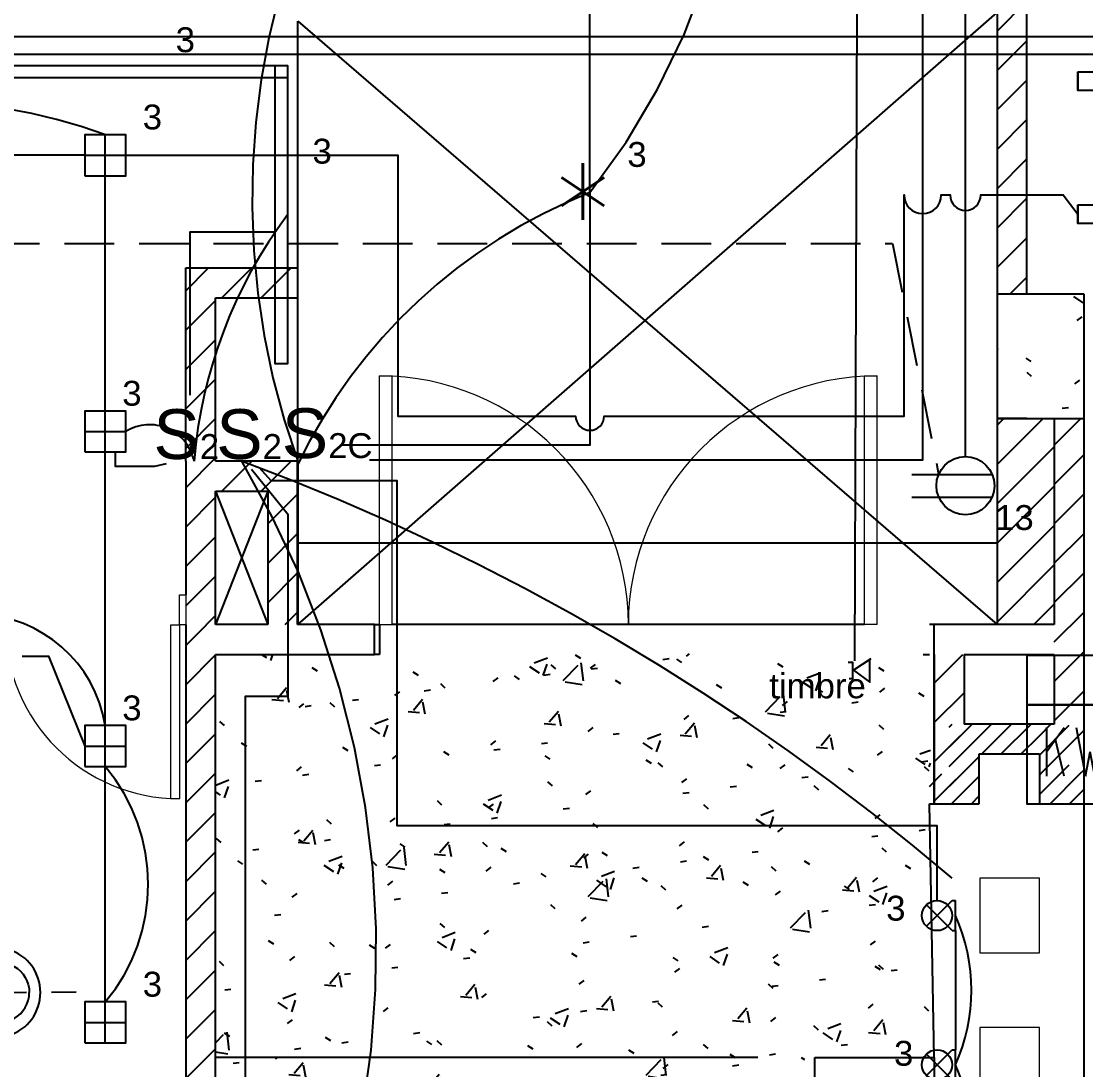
# Model space of a CAD drawing. Header units: inches. Extents: x 131 to 82119, y 71 to 16923.
# Drawn here: x 380.77 to 385.049, y 145.669 to 149.885 of the extents above; entities that cross this region are included whole.
import ezdxf
from ezdxf.enums import TextEntityAlignment as Align

# ---------------------------------------------------------------- set-up
doc = ezdxf.new("R2010")
doc.units = ezdxf.units.IN
doc.header["$MEASUREMENT"] = 0
for name, pattern in [('HIDDEN', [9.525, 6.35, -3.175]), ('HIDDEN2', [0.1875, 0.125, -0.0625]), ('PISO', [0.3, 0.2, -0.1])]:
    doc.linetypes.add(name, pattern=pattern)
for name, color, linetype, lineweight in [('A-COLS-____-MCUT', 52, 'Continuous', 18), ('A-DOOR-____-MCUT', 31, 'Continuous', 18), ('A-DOOR-____-OTLN', 31, 'Continuous', 18), ('A-DOOR-FRAM-MCUT', 31, 'Continuous', 18), ('DUCTO-PARED O TECHO', 7, 'Continuous', 25), ('DUCTO-PISO', 7, 'PISO', 25), ('RED-TELEVISIÓN', 84, 'TELEVISION', 25), ('RED-TELÉFONO', 240, 'TELEFONO', 25), ('SIMBOLOGIA', 150, 'Continuous', 25)]:
    doc.layers.add(name, color=color, linetype=linetype, lineweight=lineweight)
for name, color, linetype in [('Arquitectonico', 253, 'Continuous'), ('INTERRUPTORES', 6, 'Continuous'), ('LAMPARAS', 20, 'Continuous'), ('Retorno', 5, 'HIDDEN')]:
    doc.layers.add(name, color=color, linetype=linetype)
doc.styles.add('ROMANS', font='romans.shx', dxfattribs={"width": 0.625})
doc.styles.get("Standard").update_dxf_attribs({"font": 'arial.ttf'})
doc.linetypes.add('TELEFONO', pattern='A,0.32,-0.12,["TEL",Standard,S=0.065,R=0,X=-0.065,Y=-0.0325],-0.14', length=0.58)
doc.linetypes.add('TELEVISION', pattern='A,0.32,-0.13,["TV",Standard,S=0.065,R=0,X=-0.065,Y=-0.0325],-0.13', length=0.58)
pattern_1 = [(50, (398.6606, 171.25755), (0.546432, -0.0473076), [0.057, -0.629]), (355, (398.6606, 171.25755), (-0.105429, 0.573371), [0.046, -0.503]), (100.451, (398.7056, 171.25355), (0.440955, 0.525708), [0.049, -0.534]), (46.184, (398.6606, 171.41055), (0.813123, -0.126061), [0.086, -0.943]), (96.636, (398.7286, 171.39955), (0.711995, 0.742252), [0.073, -0.801]), (351.184, (398.6606, 171.41055), (0.71223, 0.742616), [0.069, -0.754]), (21, (398.7366, 171.37255), (0.454985, -0.306292), [0.057, -0.629]), (326, (398.7366, 171.37255), (0.185766, 0.552594), [0.046, -0.503]), (71.451, (398.7746, 171.34655), (0.640536, 0.246016), [0.049, -0.534]), (37.5, (398.66059, 171.25755), (0.009206, 0.2541166), [0.025, -0.472, 0.025, -0.485, -0.505]), (37.5, (398.66059, 171.25755), (0.009206, 0.2541166), [-1.007, 0.025, -0.48]), (7.5, (398.6606, 171.25755), (0.2004608, 0.3007382), [0.025, -0.266, 0.025, -0.46, -0.192]), (7.5, (398.6606, 171.25755), (0.2004608, 0.3007382), [-0.776, 0.025, -0.167]), (327.5, (398.49059, 171.25755), (0.4064829, -0.0170776), [0.025, -0.165, 0.025, -0.569, -0.789]), (327.5, (398.49059, 171.25755), (0.4064829, -0.0170776), [-0.785, 0.025, -0.764]), (317.5, (398.4146, 171.25755), (0.4439987, 0.076008), [0.025, -0.223, 0.025, -0.37, -0.56]), (317.5, (398.4146, 171.25755), (0.4439987, 0.076008), [-0.642, 0.025, -0.535])]
pattern_2 = [(45, (398.66059, 171.25755), (-0.07919596, 0.07919596), [])]
pattern_3 = [(45, (398.89059, 171.25755), (-0.07919596, 0.07919596), [])]
pattern_4 = [(45, (393.53059, 160.59055), (-0.07919596, 0.07919596), [])]

# ---------------------------------------------------------------- blocks, each defined once
blk = doc.blocks.new('Puertas Revit Lisas - 0_75  x 2_70-1817899-ARQ-P1')
at = {"layer": 'A-DOOR-____-MCUT'}
for p, q in [((0.315, -0.056825), (0.35, -0.056825)), ((0.315, -0.756825), (0.315, -0.056825)), ((0.35, -0.056825), (0.35, -0.756825)), ((0.35, -0.756825), (0.315, -0.756825))]:
    blk.add_line(p, q, dxfattribs=at)
at = {"layer": 'A-DOOR-____-OTLN'}
blk.add_arc((0.35, -0.056825), 0.7, 180, 270, dxfattribs=at)
at = {"layer": 'A-DOOR-FRAM-MCUT'}
for p, q in [((-0.375, 0.063175), (-0.35, 0.063175)), ((-0.375, -0.056825), (-0.375, 0.063175)), ((-0.35, 0.063175), (-0.35, -0.056825)), ((0.35, 0.063175), (0.375, 0.063175)), ((0.35, -0.056825), (0.35, 0.063175)), ((0.375, 0.063175), (0.375, -0.056825)), ((-0.35, -0.056825), (-0.375, -0.056825)), ((0.375, -0.056825), (0.35, -0.056825))]:
    blk.add_line(p, q, dxfattribs=at)
blk = doc.blocks.new('Puerta de panel simple abatible de 2 hojas 1 - P_ ppal-1848666-ARQ-P1')
at = {"layer": 'A-DOOR-____-MCUT'}
for p, q in [((-1, 1.06), (-0.949, 1.06)), ((-1, 0.06), (-1, 1.06)), ((-0.949, 0.06), (-0.949, 1.06)), ((0.949, 0.06), (0.949, 1.06)), ((0.949, 1.06), (1, 1.06)), ((1, 0.06), (1, 1.06)), ((-1, 0.06), (-0.949, 0.06)), ((1, 0.06), (0.949, 0.06))]:
    blk.add_line(p, q, dxfattribs=at)
at = {"layer": 'A-DOOR-____-OTLN'}
for centre, start, end in [((-1, 0.06), 360, 90), ((1, 0.06), 90, 180)]:
    blk.add_arc(centre, 1, start, end, dxfattribs=at)
blk = doc.blocks.new('M_Rectangular Column - Columna Arquitectonica 0_24 x 0_30-1649937-ARQ-P1')
at = {"layer": 'A-COLS-____-MCUT'}
for p, q in [((0.15, 0.12), (-0.15, 0.12)), ((-0.15, 0.12), (-0.15, -0.12)), ((0.15, -0.12), (0.15, 0.12)), ((-0.15, -0.12), (0.15, -0.12))]:
    blk.add_line(p, q, dxfattribs=at)
blk = doc.blocks.new('san1')
for p, q in [((-0.1138, 0.2251), (-0.2717, 0.212)), ((-0.05, -0.0052), (-0.057, 0.2189)), ((-0.075, -0.006), (-0.0813, 0.1961)), ((-0.3611, 0.007), (-0.3612, -0.0131)), ((-0.075, -0.0041), (-0.0841, -0.2061)), ((-0.05, -0.0052), (-0.0601, -0.2292)), ((-0.117, -0.2346), (-0.2747, -0.2193))]:
    blk.add_line(p, q)
at = {"linetype": 'HIDDEN2', "ltscale": 0.0005}
blk.add_line((-0.9452, 0), (0.0223, 0), dxfattribs=at)
for points in [[(-0.6723, 0.1722, 0.008715), (-0.6739, 0.1717, 0.326246), (-0.8011, 0, 0.326246), (-0.6763, -0.1734, 0.077295), (-0.099, -0.2674)], [(-0.3611, 0.007, 0.444133), (-0.5252, 0.1573, 0.099431), (-0.6941, 0.1039, 0.271202), (-0.7561, -0.0003)], [(-0.3612, -0.0131, -0.444133), (-0.5274, -0.1612, -0.099431), (-0.6956, -0.1054, -0.271202), (-0.7561, -0.0003)]]:
    blk.add_lwpolyline(points, format="xyb")
for centre in [(-0.3037, 0.0665), (-0.3046, -0.0735)]:
    blk.add_circle(centre, 0.0075)
for centre, radius, start, end in [((-0.1089, -1.6417), 1.8994, 89.5933, 107.3079), ((-0.097, 0.2177), 0.04, 1.7918, 91.6067), ((-0.1113, 0.1952), 0.03, 1.7918, 94.7473), ((-0.27, 0.1921), 0.02, 94.7473, 203.4888), ((-0.7134, -0.0006), 0.4634, 359.6018, 23.4888), ((-0.7134, -0.0006), 0.4634, 335.7149, 359.6018), ((-0.6608, -0.1259), 0.05, 251.8766, 253.874), ((-0.2728, -0.1994), 0.02, 155.7149, 264.4564), ((-0.1141, -0.2048), 0.03, 264.4564, 357.4118), ((-0.1001, -0.2274), 0.04, 267.5969, 357.4118)]:
    blk.add_arc(centre, radius, start, end)
blk = doc.blocks.new('LUZAP')
at = {"layer": 'SIMBOLOGIA'}
for p, q in [((-0.09, 0.02), (0.0636, 0.1736)), ((-0.0636, 0.1736), (0.09, 0.02)), ((-0.09, 0.02), (-0.09, 0)), ((-0.09, 0), (0.09, 0)), ((0.09, 0.02), (0.09, 0))]:
    blk.add_line(p, q, dxfattribs=at)
blk.add_circle((0, 0.11), 0.09, dxfattribs=at)
blk = doc.blocks.new('TOMA')
at = {"layer": 'SIMBOLOGIA'}
for p, q in [((-0.0301, 0.2165), (-0.0301, 0.0062)), ((0.0294, 0.2165), (0.0294, 0.1463)), ((0.0294, 0.1463), (0.0294, 0.0059))]:
    blk.add_line(p, q, dxfattribs=at)
blk.add_circle((0, 0.0761), 0.0761, dxfattribs=at)
blk = doc.blocks.new('Medidor de energía activa')
at = {"color": 0}
for p, q in [((-0.2574, 0.3973), (0.2574, 0.3973)), ((-0.1792, 0.3067), (-0.1792, 0.1104)), ((-0.1792, 0.2085), (-0.1071, 0.3067)), ((-0.0601, 0.3067), (-0.0225, 0.1104)), ((0.053, 0.3067), (0.0155, 0.1104)), ((0.0901, 0.3067), (0.0901, 0.1104)), ((-0.1071, 0.1104), (-0.1432, 0.2576)), ((0.0901, 0.2085), (0.1084, 0.2235)), ((0.1084, 0.2235), (0.1243, 0.2235)), ((0.1402, 0.2235), (0.1243, 0.2235)), ((0.1584, 0.2085), (0.1402, 0.2235)), ((-0.0225, 0.1104), (-0.0035, 0.2085)), ((0.0155, 0.1104), (-0.0035, 0.2085)), ((0.1584, 0.2085), (0.1584, 0.1104))]:
    blk.add_line(p, q, dxfattribs=at)
blk.add_lwpolyline([(0.2574, 0.1986), (0.2574, 0.5959), (-0.2574, 0.5959), (-0.2574, 0.1986)], dxfattribs=at)
blk.add_lwpolyline([(-0.2574, 0.3973), (-0.2574, 0), (0.2574, 0), (0.2574, 0.3973)], close=True, dxfattribs=at)

msp = doc.modelspace()

# ---------------------------------------------------------------- hatches: boundary and pattern name
at = {"layer": 'Arquitectonico'}
h = msp.add_hatch(dxfattribs=at)
h.set_pattern_fill('FP_37', color=256, angle=360, style=0, pattern_type=2)
h.set_pattern_definition(pattern_2)
h.paths.add_polyline_path([(384.8127, 148.788), (384.8127, 151.0534), (384.6927, 151.0534), (384.6927, 148.788)], flags=0)
h = msp.add_hatch(dxfattribs=at)
h.set_pattern_fill('FP_37', color=256, angle=360, style=0, pattern_type=2)
h.set_pattern_definition(pattern_2)
h.paths.add_polyline_path([(381.4312, 147.5787), (381.5512, 147.5787), (381.5512, 148.8931), (381.4312, 148.8931)])
h = msp.add_hatch(dxfattribs=at)
h.set_pattern_fill('FP_37', color=256, angle=360, style=0, pattern_type=2)
h.set_pattern_definition([(45, (398.66059, 172.0346), (-0.07919596, 0.07919596), [])])
h.paths.add_polyline_path([(381.7608, 148.7731), (381.8808, 148.7731), (381.8808, 148.8931), (381.5512, 148.8931), (381.5512, 148.7731), (381.713, 148.7731)], flags=0)
h = msp.add_hatch(dxfattribs=at)
h.set_pattern_fill('FP_31', color=256, angle=360, style=0, pattern_type=2)
h.set_pattern_definition(pattern_1)
h.paths.add_polyline_path([(385.0427, 148.288), (385.0427, 148.788), (384.6927, 148.788), (384.6927, 148.288)], flags=0)
h = msp.add_hatch(dxfattribs=at)
h.set_pattern_fill('FP_37', color=256, angle=360, style=0, pattern_type=2)
h.set_pattern_definition(pattern_2)
h.paths.add_polyline_path([(384.7527, 147.459), (384.9227, 147.459), (384.9227, 148.288), (384.6927, 148.288), (384.6927, 147.459)])
h = msp.add_hatch(dxfattribs=at)
h.set_pattern_fill('FP_1', color=256, angle=360, style=0, pattern_type=2)
h.set_pattern_definition(pattern_4)
h.paths.add_polyline_path([(385.0427, 146.859), (385.0427, 148.288), (384.9227, 148.288), (384.9227, 147.059), (384.9827, 147.059), (384.9827, 146.859)])
h = msp.add_hatch(dxfattribs=at)
h.set_pattern_fill('FP_37', color=256, angle=360, style=0, pattern_type=2)
h.set_pattern_definition(pattern_2)
h.paths.add_polyline_path([(381.7608, 147.996), (381.8808, 147.996), (381.8808, 148.116), (381.5512, 148.116), (381.5512, 147.996), (381.713, 147.996)], flags=0)
h = msp.add_hatch(dxfattribs=at)
h.set_pattern_fill('FP_37', color=256, angle=360, style=0, pattern_type=2)
h.set_pattern_definition(pattern_2)
h.paths.add_polyline_path([(381.8808, 147.459), (381.8808, 147.996), (381.7608, 147.996), (381.7608, 147.459)], flags=0)
h = msp.add_hatch(dxfattribs=at)
h.set_pattern_fill('FP_37', color=256, angle=360, style=0, pattern_type=2)
h.set_pattern_definition(pattern_2)
h.paths.add_polyline_path([(380.0962, 147.4587), (380.6812, 147.4587), (380.6812, 147.5787), (380.0962, 147.5787), (380.0962, 147.5187)], flags=0)
h.paths.add_polyline_path([(381.4312, 147.4587), (381.5512, 147.459), (381.5512, 147.5787), (381.4312, 147.5787)], flags=0)
h = msp.add_hatch(dxfattribs=at)
h.set_pattern_fill('FP_37', color=256, angle=360, style=0, pattern_type=2)
h.set_pattern_definition(pattern_2)
h.paths.add_polyline_path([(381.4312, 145.1861), (381.5512, 145.1861), (381.5512, 147.4587), (381.4312, 147.4587), (381.4312, 145.3061)], flags=0)
h = msp.add_hatch(dxfattribs=at)
h.set_pattern_fill('FP_31', color=256, angle=360, style=0, pattern_type=2)
h.set_pattern_definition([(50, (399.14022, 172.71737), (0.546432, -0.0473076), [0.057, -0.629]), (355, (399.1402, 172.7174), (-0.105429, 0.573371), [0.046, -0.503]), (100.451, (399.1852, 172.71337), (0.440955, 0.525708), [0.049, -0.534]), (46.184, (399.1402, 172.8704), (0.813123, -0.126061), [0.086, -0.943]), (96.636, (399.2082, 172.8594), (0.711995, 0.742252), [0.073, -0.801]), (351.184, (399.1402, 172.8704), (0.71223, 0.742616), [0.069, -0.754]), (21, (399.21622, 172.83237), (0.454985, -0.306292), [0.057, -0.629]), (326, (399.2162, 172.8324), (0.185766, 0.552594), [0.046, -0.503]), (71.451, (399.2542, 172.80637), (0.640536, 0.246016), [0.049, -0.534]), (37.5, (399.14022, 172.71737), (0.009206, 0.2541166), [0.025, -0.472, 0.025, -0.485, -0.505]), (37.5, (399.14022, 172.71737), (0.009206, 0.2541166), [-1.007, 0.025, -0.48]), (7.5, (399.14022, 172.71737), (0.2004608, 0.3007382), [0.025, -0.266, 0.025, -0.46, -0.192]), (7.5, (399.14022, 172.71737), (0.2004608, 0.3007382), [-0.776, 0.025, -0.167]), (327.5, (398.97022, 172.71737), (0.4064829, -0.0170776), [0.025, -0.165, 0.025, -0.569, -0.789]), (327.5, (398.97022, 172.71737), (0.4064829, -0.0170776), [-0.785, 0.025, -0.764]), (317.5, (398.89422, 172.71737), (0.4439987, 0.076008), [0.025, -0.223, 0.025, -0.37, -0.56]), (317.5, (398.89422, 172.71737), (0.4439987, 0.076008), [-0.642, 0.025, -0.535])])
h.paths.add_polyline_path([(383.6656, 145.719), (384.4244, 145.7232), (384.4244, 147.3432), (381.5512, 147.339), (381.5512, 146.6459), (381.5512, 146.6459), (381.5512, 145.719), (383.5456, 145.719)])
h = msp.add_hatch(dxfattribs=at)
h.set_pattern_fill('FP_1', color=256, angle=360, style=0, pattern_type=2)
h.set_pattern_definition(pattern_4)
h.paths.add_polyline_path([(384.5004, 146.739), (384.5604, 146.739), (384.5604, 147.339), (384.4404, 147.339), (384.4404, 146.739)])
h = msp.add_hatch(dxfattribs=at)
h.set_pattern_fill('FP_37', color=256, angle=360, style=0, pattern_type=2)
h.set_pattern_definition(pattern_3)
h.paths.add_polyline_path([(384.6204, 146.739), (384.6204, 147.059), (384.5004, 147.059), (384.5004, 146.739)], flags=0)
h = msp.add_hatch(dxfattribs=at)
h.set_pattern_fill('FP_1', color=256, angle=360, style=0, pattern_type=2)
h.set_pattern_definition(pattern_4)
h.paths.add_polyline_path([(384.8627, 146.939), (384.8627, 147.059), (384.5004, 147.059), (384.5004, 146.939), (384.6204, 146.939)], flags=0)
h = msp.add_hatch(dxfattribs=at)
h.set_pattern_fill('FP_37', color=256, angle=360, style=0, pattern_type=2)
h.set_pattern_definition(pattern_3)
h.paths.add_polyline_path([(384.8627, 146.939), (384.8627, 147.059), (384.6204, 147.059), (384.6204, 146.939)], flags=0)
h = msp.add_hatch(dxfattribs=at)
h.set_pattern_fill('FP_37', color=256, angle=360, style=0, pattern_type=2)
h.set_pattern_definition(pattern_3)
h.paths.add_polyline_path([(384.9827, 146.859), (384.9827, 147.059), (384.8627, 147.059), (384.8627, 146.859)], flags=0)
h = msp.add_hatch(dxfattribs=at)
h.set_pattern_fill('FP_1', color=256, angle=360, style=0, pattern_type=2)
h.set_pattern_definition(pattern_4)
h.paths.add_polyline_path([(384.9827, 146.859), (384.9827, 147.059), (384.8627, 147.059), (384.8627, 146.859)], flags=0)
h = msp.add_hatch(dxfattribs=at)
h.set_pattern_fill('FP_1', color=256, angle=360, style=0, pattern_type=2)
h.set_pattern_definition(pattern_4)
h.paths.add_polyline_path([(384.6204, 146.739), (384.6204, 146.939), (384.4404, 146.939), (384.4404, 146.739)])
h = msp.add_hatch(dxfattribs=at)
h.set_pattern_fill('FP_37', color=256, angle=360, style=0, pattern_type=2)
h.set_pattern_definition(pattern_3)
h.paths.add_polyline_path([(384.5004, 146.739), (384.5004, 146.859), (384.4204, 146.859), (384.4204, 146.739)], flags=0)
h = msp.add_hatch(dxfattribs=at)
h.set_pattern_fill('FP_37', color=256, angle=360, style=0, pattern_type=2)
h.set_pattern_definition(pattern_3)
h.paths.add_polyline_path([(384.8627, 146.739), (385.0427, 146.739), (385.0427, 146.859), (384.8627, 146.859)], flags=0)
h = msp.add_hatch(dxfattribs=at)
h.set_pattern_fill('FP_1', color=256, angle=360, style=0, pattern_type=2)
h.set_pattern_definition(pattern_4)
h.paths.add_polyline_path([(384.8627, 146.739), (385.0427, 146.739), (385.0427, 146.859), (384.8627, 146.859)], flags=0)
h = msp.add_hatch(dxfattribs=at)
h.set_pattern_fill('FP_31', color=256, angle=360, style=0, pattern_type=2)
h.set_pattern_definition(pattern_1)
h.paths.add_polyline_path([(383.1859, 144.2591), (383.9607, 144.2591), (383.9607, 145.719), (381.5512, 145.719), (381.5512, 145.1861), (381.0716, 145.1861), (381.0716, 144.2591), (383.0659, 144.2591)])

# ---------------------------------------------------------------- linework, layer by layer
msp.add_line((381.8812, 147.7875), (384.6927, 147.7875))
for p, q in [((384.6927, 151.0534), (384.6927, 148.788)), ((384.8127, 148.788), (384.8127, 151.0534)), ((381.8811, 147.4588), (384.6927, 149.9207)), ((381.8812, 148.116), (381.8812, 149.885)), ((381.8812, 149.885), (384.6927, 147.459)), ((381.4312, 148.116), (381.4312, 148.8931)), ((381.4312, 148.8931), (381.8812, 148.8931)), ((381.8812, 148.7731), (381.8812, 148.8931)), ((385.0427, 148.788), (384.6927, 148.788)), ((384.6927, 148.788), (384.6927, 148.288)), ((385.0427, 148.288), (385.0427, 148.788)), ((381.5512, 148.116), (381.5512, 148.7731)), ((381.5512, 148.7731), (381.8812, 148.7731)), ((384.6927, 148.288), (385.0427, 148.288)), ((384.6927, 148.288), (384.6927, 147.459)), ((384.8127, 148.288), (384.6927, 148.288)), ((384.9227, 148.288), (384.9227, 147.459)), ((385.0427, 146.739), (385.0427, 148.288)), ((381.4312, 148.116), (381.4312, 147.5787)), ((381.8808, 148.116), (381.5512, 148.116)), ((381.8808, 147.459), (381.8808, 148.116)), ((381.8812, 148.116), (381.8812, 147.459)), ((381.5512, 147.459), (381.5512, 147.996)), ((381.5512, 147.996), (381.7608, 147.996)), ((381.5512, 147.996), (381.7608, 147.459)), ((381.7608, 147.996), (381.5512, 147.459)), ((381.7608, 147.996), (381.7608, 147.459)), ((381.4312, 147.4587), (381.4312, 145.3061)), ((381.7608, 147.459), (381.5512, 147.459)), ((382.1904, 147.459), (381.8808, 147.459)), ((382.1904, 147.339), (382.1904, 147.459)), ((382.1904, 147.459), (382.2104, 147.459)), ((382.2104, 147.459), (382.2104, 147.339)), ((384.1594, 147.459), (382.2614, 147.459)), ((384.9227, 147.459), (384.4204, 147.459)), ((384.4404, 146.739), (384.4404, 147.459)), ((381.5512, 147.339), (382.1904, 147.339)), ((381.5512, 145.1861), (381.5512, 147.339)), ((382.2104, 147.339), (382.1904, 147.339)), ((384.3949, 147.339), (384.4204, 147.339)), ((384.4404, 147.339), (384.4404, 146.739)), ((384.5604, 147.339), (384.9227, 147.339)), ((384.5604, 147.339), (384.5604, 147.059)), ((384.9227, 147.339), (384.9227, 147.059)), ((384.9227, 147.059), (384.5604, 147.059)), ((384.9227, 147.059), (384.5604, 147.059)), ((384.6204, 146.939), (384.8627, 146.939)), ((384.6204, 146.739), (384.6204, 146.939)), ((384.6204, 146.939), (384.8627, 146.939)), ((384.6204, 146.739), (384.6204, 146.939)), ((384.8627, 146.939), (384.8627, 146.739)), ((384.8627, 146.939), (384.8627, 146.739)), ((384.4204, 146.739), (384.6204, 146.739)), ((384.4404, 145.719), (384.4204, 146.739)), ((384.4404, 146.739), (384.6204, 146.739)), ((384.8627, 146.739), (385.0427, 146.739)), ((384.8627, 146.739), (385.0427, 146.739)), ((385.0427, 144.939), (385.0427, 146.739)), ((383.7307, 145.719), (381.5512, 145.719)), ((383.9607, 145.719), (384.4404, 145.719)), ((383.9607, 144.2591), (383.9607, 145.719)), ((384.4404, 145.719), (384.4404, 144.939))]:
    msp.add_line(p, q, dxfattribs=at)
at = {"layer": 'DUCTO-PARED O TECHO'}
for points in [[(384.1446, 154.4262), (384.1198, 147.3133)], [(383.056, 149.196), (383.056, 152.7696)], [(382.1705, 148.122), (384.3937, 148.122), (384.3937, 152.2675)], [(384.5655, 148.1345), (384.5655, 150.1259), (384.8127, 150.1259)], [(381.0256, 149.3466), (379.5867, 149.3466)], [(381.108, 148.3179), (381.108, 149.2642)], [(383.056, 149.196), (383.056, 148.1808), (382.0597, 148.1808)], [(381.7903, 149.0371), (381.4479, 149.0371), (381.4479, 148.3811)], [(381.108, 147.0529), (381.108, 148.1532)], [(381.1477, 148.1532), (381.1477, 148.0966), (381.307, 148.0966), (381.3545, 148.1073)], [(381.672, 144.3338), (381.672, 147.1715), (381.8433, 147.1715), (381.8433, 147.9007), (381.6959, 148.0826)], [(384.4512, 146.3494), (384.4512, 146.6494), (382.2817, 146.6494), (382.2817, 148.0375), (381.7751, 148.0375), (381.7271, 148.0892)], [(380.7742, 147.3325), (380.879, 147.3325), (381.0256, 146.9705)], [(384.185, 147.322), (384.1158, 147.2763), (384.1818, 147.2282), (384.1818, 147.3167)], [(384.0947, 147.308), (384.111, 147.308), (384.111, 147.2405), (384.0986, 147.2405)], [(381.108, 145.9419), (381.108, 146.8882)], [(384.5251, 146.2285), (384.5251, 145.7494)]]:
    msp.add_lwpolyline(points, dxfattribs=at)
msp.add_lwpolyline([(381.1903, 149.3466), (382.2836, 149.3466), (382.2836, 148.2977), (382.9985, 148.2977, 1), (383.1134, 148.2977), (384.319, 148.2977), (384.319, 149.1865, 1), (384.4684, 149.1865), (384.5037, 149.1865, 1), (384.6274, 149.1865), (384.9585, 149.1865), (385.0178, 149.1088)], format="xyb", dxfattribs=at)
at = {"layer": 'DUCTO-PISO'}
msp.add_lwpolyline([(380.3434, 148.9913), (384.2724, 148.9913), (384.4578, 148.0628)], dxfattribs=at)
at = {"layer": 'LAMPARAS'}
for p, q in [((385.0178, 149.6821), (385.0178, 149.6071)), ((381.1903, 149.4289), (381.0256, 149.4289)), ((381.0256, 149.4289), (381.0256, 149.2642)), ((381.108, 149.2642), (381.108, 149.4289)), ((381.0256, 149.3466), (381.1903, 149.3466)), ((381.0256, 149.2642), (381.1903, 149.2642)), ((385.0178, 149.1463), (385.0178, 149.0713)), ((381.1903, 148.3179), (381.0256, 148.3179)), ((381.0256, 148.3179), (381.0256, 148.1532)), ((381.108, 148.1532), (381.108, 148.3179)), ((381.0256, 148.2356), (381.1903, 148.2356)), ((381.0256, 148.1532), (381.1903, 148.1532)), ((381.1903, 147.0529), (381.0256, 147.0529)), ((381.0256, 147.0529), (381.0256, 146.8882)), ((381.108, 146.8882), (381.108, 147.0529)), ((381.0256, 146.9705), (381.1903, 146.9705)), ((381.0256, 146.8882), (381.1903, 146.8882)), ((381.1903, 145.9419), (381.0256, 145.9419)), ((381.0256, 145.9419), (381.0256, 145.7772)), ((381.108, 145.7772), (381.108, 145.9419)), ((381.0256, 145.8596), (381.1903, 145.8596)), ((381.0256, 145.7772), (381.1903, 145.7772))]:
    msp.add_line(p, q, dxfattribs=at)
for points in [[(380.6403, 149.7072), (381.8403, 149.7072), (381.8403, 149.6572), (380.6403, 149.6572)], [(381.8403, 149.7072), (381.8403, 148.5072), (381.7903, 148.5072), (381.7903, 149.7072)], [(385.0178, 149.6821), (385.0927, 149.6821), (385.0927, 149.6071), (385.0178, 149.6071)], [(381.0256, 149.2642), (381.1903, 149.2642), (381.1903, 149.4289), (381.0256, 149.4289)], [(385.0178, 149.1463), (385.0927, 149.1463), (385.0927, 149.0713), (385.0178, 149.0713)], [(381.0256, 148.1532), (381.1903, 148.1532), (381.1903, 148.3179), (381.0256, 148.3179)], [(381.0256, 146.8882), (381.1903, 146.8882), (381.1903, 147.0529), (381.0256, 147.0529)], [(381.0256, 145.7772), (381.1903, 145.7772), (381.1903, 145.9419), (381.0256, 145.9419)]]:
    msp.add_lwpolyline(points, close=True, dxfattribs=at)
at = {"layer": 'RED-TELEVISIÓN'}
msp.add_lwpolyline([(379.7083, 146.977), (379.5803, 146.977), (379.5803, 149.7522), (389.4241, 149.7522), (389.4241, 151.1569), (389.3469, 155.0565)], dxfattribs=at)
at = {"layer": 'RED-TELÉFONO'}
msp.add_lwpolyline([(379.7347, 146.5905), (379.2498, 146.5905), (379.2498, 149.8234), (389.5426, 149.8234), (389.5426, 154.8312), (389.3469, 155.1097)], dxfattribs=at)
at = {"layer": 'Retorno'}
for centre, radius, start, end in [((380.7746, 150.9828), 2.8978, 321.9317, 38.7295), ((384.8269, 149.1713), 3.129, 98.3091, 199.7104), ((380.3062, 147.1914), 2.3769, 70.2852, 109.7148), ((383.8692, 147.1445), 2.2069, 111.6236, 154.292), ((383.3765, 147.958), 1.9185, 143.2025, 175.2771), ((381.2861, 148.0809), 0.1819, 11.1274, 121.7511), ((378.3517, 146.1486), 3.8457, 331.8423, 30.7695), ((378.3048, 139.1357), 9.5852, 49.63446, 69.53554), ((380.5813, 146.9675), 0.5335, 9.2091, 88.3832), ((380.5445, 146.415), 0.7358, 319.9801, 40.0199), ((383.8607, 145.989), 0.729, 335.7003, 24.2997), ((383.8607, 145.389), 0.729, 335.7003, 24.2997)]:
    msp.add_arc(centre, radius, start, end, dxfattribs=at)

# ---------------------------------------------------------------- block references
at = {"color": 0}
msp.add_blockref('Medidor de energía activa', (385.0701, 146.739), dxfattribs=at)
at = {"layer": 'Arquitectonico'}
for name, p in [('Puerta de panel simple abatible de 2 hojas 1 - P_ ppal-1848666-ARQ-P1', (383.2104, 147.399)), ('Puertas Revit Lisas - 0_75  x 2_70-1817899-ARQ-P1', (381.0562, 147.5155))]:
    msp.add_blockref(name, p, dxfattribs=at)
at = {"layer": 'Arquitectonico', "rotation": 90.00000000000031}
for p in [(384.7427, 146.289), (384.7427, 145.689)]:
    msp.add_blockref('M_Rectangular Column - Columna Arquitectonica 0_24 x 0_30-1649937-ARQ-P1', p, dxfattribs=at)
at = {"layer": 'Arquitectonico', "extrusion": (0, 0, -1), "xscale": -1, "zscale": -1, "rotation": 179.601811959763}
msp.add_blockref('san1', (-380.0462, 145.9743), dxfattribs=at)
at = {"layer": 'SIMBOLOGIA'}
for name, p, xscale, yscale, zscale, rotation in [('TOMA', (384.6823, 148.0177), 1.534310573126468, 1.534310573126468, 1.534310573126468, 90), ('LUZAP', (384.5251, 146.289), 0.671875174437127, 0.671875174437127, 0.671875174437127, 89.99999999999999), ('LUZAP', (384.5251, 145.689), 0.671875174437127, 0.671875174437127, 0.671875174437127, 89.99999999999999)]:
    msp.add_blockref(name, p, dxfattribs=dict(at, xscale=xscale, yscale=yscale, zscale=zscale, rotation=rotation))

# ---------------------------------------------------------------- texts
for s, p in [('3', (381.4295, 149.7608)), ('3', (381.2972, 149.4502)), ('3', (381.9795, 149.3126)), ('3', (383.2452, 149.2996)), ('3', (381.2149, 148.3392)), ('13', (384.7623, 147.8395)), ('timbre', (383.971, 147.1628)), ('3', (381.2149, 147.0742)), ('3', (384.2857, 146.2688)), ('3', (381.2972, 145.9632)), ('3', (384.3173, 145.6853))]:
    msp.add_text(s, height=0.1).set_placement(p, align=Align.CENTER)
at = {"layer": 'INTERRUPTORES', "char_height": 0.2, "attachment_point": 1}
for s, insert in [('\\pt0.0082306;S{\\H0.5x;2}', (381.3014, 148.3251)), ('\\pt0.0082306;S{\\H0.5x;2}', (381.554, 148.3251)), ('\\pt0.0082306;S{\\H0.5x;2C}', (381.8174, 148.3288))]:
    msp.add_mtext_dynamic_manual_height_columns(s, width=0.353086, gutter_width=12.5, heights=[0], dxfattribs=dict(at, insert=insert))
at = {"layer": 'LAMPARAS', "style": 'ROMANS'}
msp.add_text('*', height=0.3993, dxfattribs=at).set_placement((382.8907, 148.9149))

doc.saveas('drawing.dxf')
